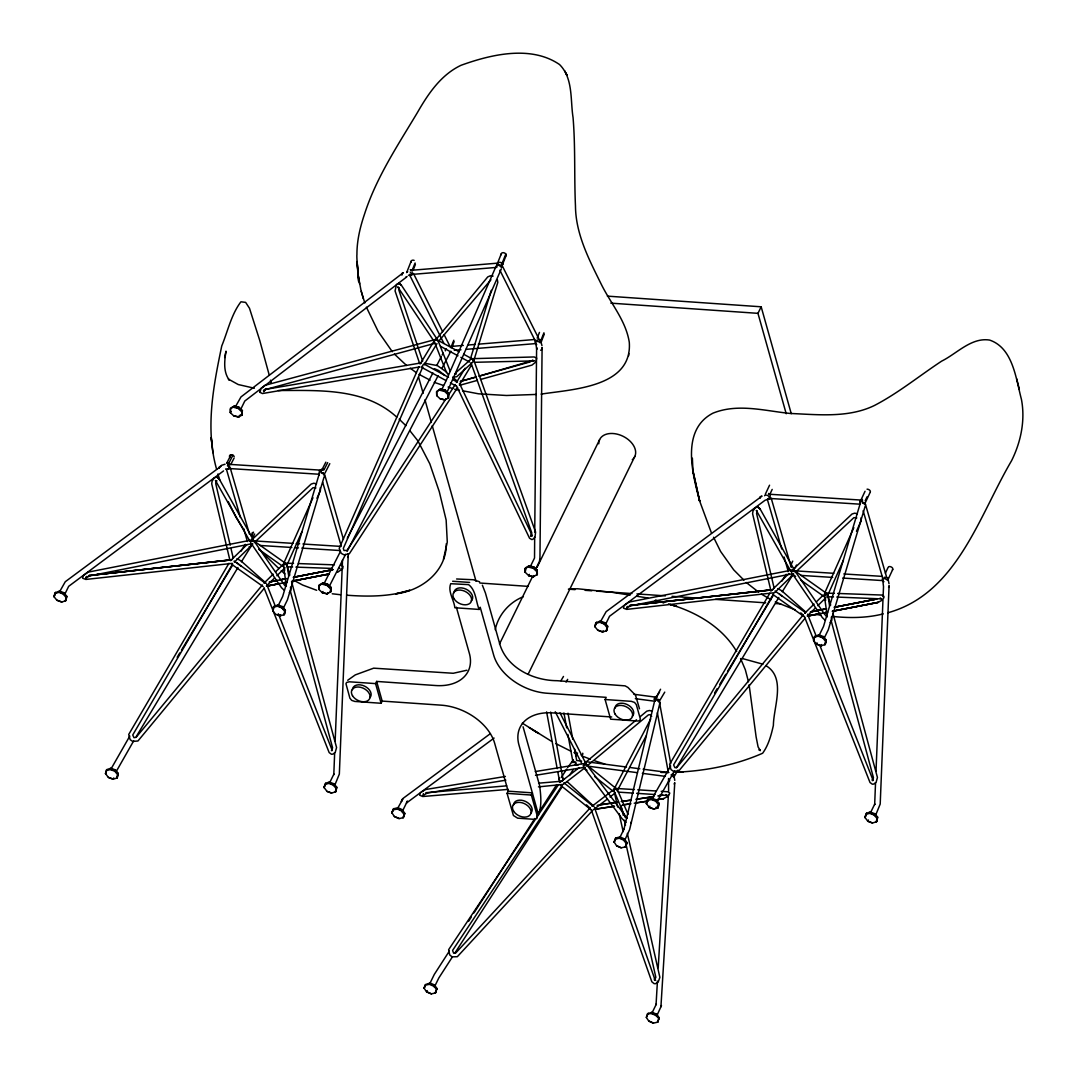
<?xml version="1.0" encoding="UTF-8"?>
<svg xmlns="http://www.w3.org/2000/svg" width="1077" height="1077" viewBox="0 0 1077 1077"><rect width="100%" height="100%" fill="white"/><g stroke="black" fill="none" stroke-linecap="round" stroke-linejoin="round"><path stroke-width="1.5" d="M824.242 595.891L824.915 593.144L834.392 593.346M534.677 537.221L534.529 557.994L530.247 566.744M534.717 532.186L536.615 347.709L536.871 349.244L535.175 341.153L538.688 339.538L540.466 340.13L541.987 345.704M540.641 350.254L541.987 349.379L542.094 347.831L539.954 557.482L539.483 561.305L535.444 569.558M238.569 417.041L241.679 415.251L242.379 410.512L238.932 407.173L234.342 406.016L230.465 408.143L230.411 412.747L233.776 415.91L238.569 417.041L239.067 416.409M241.679 415.251L242.379 410.512M318.94 589.456L319.088 585.04L322.965 582.913L327.543 584.057L330.908 587.207L331.002 591.488L327.193 593.925L322.386 592.794L318.94 589.456L318.846 585.525M448.005 398.14L448.705 393.401L445.259 390.062L440.453 388.932L436.562 391.53L436.737 395.649L440.103 398.8L444.68 399.944L448.476 397.978L448.705 393.401M525.266 572.345L525.414 567.929L529.076 565.815L533.869 566.946L537.235 570.11L537.329 574.378L533.303 576.841L528.713 575.683L525.266 572.345L525.172 568.414M525.953 567.606L525.213 572.035M404.804 813.391L403.35 817.618L399.042 818.641L394.397 816.608L391.893 812.731L393.307 808.854L397.911 807.696L402.327 809.702L404.804 813.391L403.35 817.618M436.966 988.498L435.539 992.9L431.244 993.923L426.6 991.89L424.123 988.201L425.253 984.634L430.113 982.991L434.516 984.984L436.966 988.498L435.121 993.021M627.029 842.658L625.575 846.872L621.039 847.855L616.636 845.862L614.119 841.999L615.532 838.108L619.921 836.923L624.552 838.956L627.029 842.658L625.575 846.872M659.191 1017.765L657.778 1022.154L653.241 1023.15L648.825 1021.158L646.348 1017.455L647.492 1013.888L652.11 1012.218L656.755 1014.251L659.191 1017.765L657.347 1022.275M423.436 793.614L422.817 795.607L427.273 793.035L505.853 780.179M66.814 596.362L65.764 600.724L61.672 602.07L56.946 600.32L54.173 596.9L54.846 593.01L59.491 591.031L63.987 592.754L66.814 596.362L65.764 600.724M118.201 773.353L117.205 777.904L113.112 779.236L108.387 777.5L105.492 773.555L106.529 769.692L110.931 768.197L115.427 769.934L118.201 773.353L117.205 777.904M285.392 610.228L284.341 614.604L280.02 615.923L275.524 614.2L272.75 610.78L273.423 606.876L277.839 604.884L282.564 606.62L285.392 610.228L284.341 614.604M336.778 787.22L335.782 791.77L331.46 793.089L326.964 791.366L324.069 787.422L325.631 783.262L329.279 782.05L334.005 783.8L336.778 787.22L335.782 791.77M607.684 626.302L606.634 630.678L602.541 632.011L597.802 630.274L595.043 626.854L595.716 622.95L600.347 620.971L604.857 622.708L607.684 626.302L606.634 630.678M659.07 803.294L658.074 807.844L653.981 809.177L649.256 807.44L646.362 803.496L647.398 799.632L651.8 798.151L656.297 799.874L659.07 803.294L658.074 807.844M826.261 640.169L825.211 644.544L820.889 645.863L816.393 644.14L813.62 640.721L814.293 636.817L818.708 634.824L823.434 636.574L826.261 640.169L825.211 644.544M877.647 817.16L876.651 821.711L872.33 823.03L867.833 821.307L864.939 817.362L866.5 813.216L870.149 812.004L874.874 813.741L877.647 817.16L876.651 821.711M542.054 349.217L542.094 347.831M334.664 752.944L333.789 774.753L333.937 773.986L329.656 782.723M335.149 741.205L342.513 560.04M347.723 557.428L348.194 556.015L339.336 774.08L334.422 786.089M875.534 782.885L874.659 804.694L874.807 803.927L870.526 812.677M876.018 771.145L882.965 600.051M883.1 596.685L883.517 586.628L882.507 578.241M888.592 587.369L889.063 585.955L880.205 804.021L875.291 816.043M572.856 761.035L575.926 762.287M541.112 394.115C572.25 389.228 632.549 387.41 629.291 342.271C625.858 320.475 610.753 303.526 601.276 284.274C589.132 259.678 575.683 234.126 575.468 206.017C574.135 176.547 575.495 146.984 573.058 117.555C570.245 99.919 573.327 78.217 559.528 64.526C531.042 45.019 491.274 54.348 460.996 65.307C440.83 74.878 428.081 93.968 417.324 112.708C397.776 145.355 376.331 177.476 364.565 214C360.122 227.112 356.85 240.763 356.931 254.67C356.191 257.295 361.078 309.287 357.079 261.523L358.372 276.466M613.836 791.057L614.671 788.364L634.42 789.576M628.685 355.72L628.793 353.539M330.908 587.207L330.302 592.148M537.235 570.11L536.629 575.037M657.441 981.147L656.055 1004.666L656.391 1003.993L652.11 1012.73M658.222 967.711L668.413 794.718M668.615 791.366L668.534 778.523M401.99 273.545L401.883 275.079L402.071 273.383L403.337 272.669L240.992 396.915L235.311 406.958M473.974 361.118L473.113 360.768M402.327 809.702L401.681 811.008L404.158 814.697L402.919 817.726M434.516 984.984L433.883 986.29L436.71 989.507M624.552 838.956L623.92 840.262L626.397 843.951L625.158 846.98M656.755 1014.251L656.108 1015.557L658.949 1018.775M502.138 266.584L502.447 264.242L501.007 262.519L498.772 262.263L496.941 263.771M230.411 412.747L230.37 409.125L234.342 406.016M318.994 586.023L322.965 582.913M436.737 395.649L436.697 392.015L440.453 388.932M525.32 568.912L529.076 565.815M573.368 760.093L573.166 761.439A2.558 1.71 30.7 0 1 573.368 760.093L571.914 762.529A2.558 1.71 30.7 0 1 574.539 762.368L575.118 762.718A2.558 1.71 30.7 0 1 576.289 765.101M654.735 700.09L660.564 689.24M656.189 697.64L656.378 696.294A2.558 1.71 30.7 0 0 656.095 697.142M445.339 349.89L445.286 350.348A2.558 1.764 21.7 0 0 445.38 350.846M412.599 272.723L412.316 274.581L411.131 275.133L409.772 274.245M536.615 817.12C542.539 809.365 540.883 795.701 539.644 785.685L523.072 726.787M661.493 1005.555L660.928 1006.726L674.781 782.669L674.121 784.002M446.322 543.643C446.565 571.524 421.605 590.775 395.757 593.844L409.906 590.263C389.578 596.725 367.971 596.793 346.888 595.204M54.173 596.9L54.967 593.535L58.845 592.337L59.491 591.031M63.987 592.754L63.355 594.06L66.168 597.668L65.32 600.858M105.559 773.892L106.408 770.701L110.285 769.503L110.931 768.197M115.427 769.934L114.795 771.24L117.568 774.659L116.76 778.025M224.676 357.537L226.008 351.156C224.487 360.674 223.087 371.982 229.347 380.127L228.364 379.091L238.246 384.543L254.374 388.218M272.75 610.78L273.545 607.401L277.193 606.189L277.839 604.884M282.564 606.62L281.932 607.926L284.759 611.534L283.897 614.725M324.137 787.758L324.985 784.568L328.647 783.356L329.279 782.05M334.005 783.8L333.372 785.106L336.145 788.526L335.337 791.891M595.043 626.854L595.837 623.475L599.714 622.277L600.347 620.971M604.857 622.708L604.224 624.014L607.038 627.608L606.189 630.799M646.429 803.832L647.277 800.642L651.154 799.457L651.8 798.151M656.297 799.874L655.664 801.18L658.437 804.6L657.63 807.965M813.62 640.721L814.414 637.342L818.062 636.13L818.708 634.824M823.434 636.574L822.801 637.88L825.628 641.475L824.767 644.665M865.006 817.699L865.854 814.508L869.516 813.31L870.149 812.004M874.874 813.741L874.241 815.047L877.015 818.466L876.207 821.845M495.245 629.695C498.193 614.94 509.381 602.178 523.382 596.698M327.825 592.619L327.193 593.925M443.468 559.273L447.278 542.054L446.147 520.07L439.281 491.65L429.804 463.81L417.916 440.883L409.933 430.773M533.936 575.535L533.303 576.841M55.614 592.229L54.106 596.564M273.383 609.474L274.191 606.095M596.47 622.169L594.975 626.504M815.06 636.036L813.552 640.371M654.304 702.312L623.893 829.559L624.35 828.375L619.908 837.435M660.026 702.379L656.862 699.835L660.026 702.379L629.614 829.627L624.391 841.043M827.513 596.079L827.19 593.44L824.592 593.79M391.961 813.095L393.172 809.891L397.278 809.002L403.283 798.232L490.385 733.625M424.123 988.201L425.361 985.172L429.467 984.297L430.113 982.991M614.186 842.349L615.398 839.145L619.275 838.229L619.921 836.923M647.492 1013.888L651.477 1013.524L652.11 1012.218M319.532 472.938L318.98 475.172L319.438 470.73L321.498 469.478L323.679 470.003M613.971 790.545L614.348 789.01L617.013 788.835L628.053 814.32M661.022 1006.537L656.58 1016.325M399.109 287.653L398.894 290.171L422.682 361.145M325.631 783.262L324.069 787.422M647.923 799.336L646.362 803.496M865.652 816.393L866.5 813.216M113.758 777.931L113.112 779.236M280.666 614.617L280.02 615.923M603.174 630.705L602.541 632.011M821.536 644.558L820.889 645.863M654.062 699.552L654.601 697.681L656.741 696.563M319.384 473.409L282.659 596.496L278.216 605.557M324.15 476.774L287.424 599.862L282.982 608.922M860.254 503.363L823.528 626.437L819.085 635.497M322.386 592.794L323.033 591.488M528.713 575.683L529.359 574.378M865.154 506.244L828.28 629.803L824.524 637.49M470.38 359.085L491.274 290.332M250.685 542.377L251.103 541.004L253.58 540.344L284.866 585.632M791.555 572.318L791.972 570.945L794.449 570.285L824.726 614.496L827.298 616.906M347.804 557.267L348.194 556.015M888.673 587.207L889.063 585.955M559.044 779.721L559.542 778.2M562.517 780.879L563.015 779.371M630.826 823.38L631.324 821.872M219.56 466.758L219.089 468.172L219.641 466.597L221.162 466.139L65.28 581.715L59.639 591.69M760.429 496.699L759.958 498.112L760.51 496.537L762.031 496.08L606.149 611.655L600.508 621.631M83.037 575.966L82.7 578.268L85.891 579.439L232.322 563.379M623.906 605.907L623.556 608.222L626.76 609.38L774.417 592.727M605.934 623.623L609.542 616.259L765.114 500.226L770.028 498.651L770.163 494.949L768.588 493.468M393.805 808.585L391.893 812.731M616.044 837.839L614.119 841.999M406.635 272.616L411.185 261.159M415.103 262.976L412.154 270.381A2.558 1.764 21.7 0 1 412.41 270.865M413.043 270.34L415.399 264.417M450.859 347.656L453.807 340.251M451.748 347.615L454.104 341.692M497.332 263.703L501.33 253.687M501.357 254.643A2.558 1.764 21.7 0 1 502.717 252.705A2.558 1.764 21.7 0 1 505.827 254.024L501.263 265.48L501.559 266.921A2.558 1.764 21.7 0 1 501.33 267.325M501.559 266.921L506.123 255.464L505.827 254.024M537.194 338.124L539.469 332.389M539.981 342.755L543.952 332.78M541.3 341.624A2.558 1.764 21.7 0 0 541.004 340.184L541.3 341.624L544.248 334.22M583.155 765.909L583.694 764.576L586.157 764.037L627.191 818.291M238.932 407.173L238.286 408.466L241.746 411.818M327.543 584.057L326.91 585.363L330.262 588.513M445.259 390.062L444.613 391.368L448.072 394.707M533.869 566.946L533.236 568.252L536.588 571.402M764.616 495.743L764.643 495.689A2.558 1.615 25.1 0 1 765.397 495.178M646.348 1017.455L648.233 1013.12M865.046 491.26L859.971 502.138A2.558 1.615 25.1 0 0 860.456 503.524M888.188 567.216L885.402 573.152M422.224 366.409L422.83 364.968M324.19 474.594L324.164 474.661A2.558 1.831 27.2 0 1 323.827 475.011M329.791 463.648L324.85 473.341M422.803 366.974L343.307 548.422L343.98 550.495L346.982 550.414L446.093 398.611M446.268 380.329L496.174 266.006M501.37 268.833L446.834 392.661M418.98 366.732L339.201 548.368L341.247 553.363L344.007 554.843L349.285 553.834L457.563 387.626M283.924 564.873L283.063 564.846L312.963 497.722M824.605 593.265L853.832 527.663M286.778 565.506L301.87 531.876M316.961 498.247L320.394 490.6L320.246 487.787M827.648 595.446L843.426 560.282M856.457 531.244L861.263 520.541L861.115 517.741M765.343 494.195L769.557 485.202M770.324 493.387L772.182 489.402M787.812 571.591L789.212 568.589M790.626 565.6L792.726 561.104M795.095 568.05L796.495 565.048M865.181 500.778L867.052 496.793M865.302 502.703L870.216 492.216M887.771 580.099L892.685 569.612M332.012 750.279L331.46 750.696L332.578 747.761L290.4 591.233M757.198 511.104L756.592 513.527L774.175 588.311M872.882 780.219L872.33 780.637L873.447 777.715L831.323 621.335M64.391 595.056L68.672 586.319L223.558 470.905M230.357 412.451L231.043 411.441M240.508 409.772L244.789 401.034L406.406 277.166M105.492 773.555L106.192 772.586M111.079 768.857L129.805 736.049M115.831 772.222L133.696 740.855M323.921 583.855L340.372 551.599M329.118 586.669L345.569 554.413M441.637 389.847L446.08 380.787M375.577 683.612L349.271 681.795L346.632 682.455L345.959 683.707L349.904 698.206L351.681 700.373L354.804 701.437L381.096 703.268L375.577 683.612L376.64 681.431L435.808 685.537A47.119 31.771 26.1 0 0 469.37 653.416L456.352 607.159M381.096 703.268L382.173 701.087L376.64 681.431M479.13 609.434C475.792 601.572 476.074 590.129 468.576 584.623L450.724 583.707C447.561 591.515 454.117 600.024 454.844 607.751L479.13 609.434L480.207 607.253L493.67 655.099A47.119 31.771 26.1 0 0 547.008 693.238L606.176 697.344L605.099 699.525L610.632 719.18L637.355 721.025A3.958 2.666 26.1 0 0 640.169 718.332L636.305 704.587L634.515 702.419L631.351 701.342L605.099 699.525M402.138 811.829L407.416 801.059L406.446 803.038L494.087 738.068M499.486 644.019L532.603 576.424M537.019 567.404L599.579 439.712M528.12 674.256L634.838 456.419M508.142 791.178L532.442 792.86L531.365 795.055L537.356 816.339L536.938 818.574L534.636 819.355L517.633 818.17L513.419 815.504L507.065 793.359L508.142 791.178L494.68 743.332A47.119 31.771 26.1 0 0 441.341 705.179L382.173 701.087M424.055 987.838L424.755 986.895M786.21 413.743L757.966 313.34L761.17 306.797L607.374 296.135M429.871 983.476L434.314 974.402L449.378 951.031M426.6 991.89L427.232 990.584M434.354 987.071L438.797 978.01L452.044 957.453M435.539 992.9L435.754 991.715M651.948 798.797L670.675 765.989M649.256 807.44L649.889 806.134M656.701 802.163L674.565 770.795M816.393 644.14L817.026 642.834M657.778 1022.154L657.993 1020.969M867.833 821.307L868.466 820.001M226.843 462.948A2.558 1.831 27.2 0 1 228.701 463.406L226.843 462.948L231.057 454.75L232.915 455.208A2.558 1.831 27.2 0 1 234.18 456.567M232.915 455.208L227.476 465.776A2.558 1.831 27.2 0 1 228.862 468.158L228.674 468.603A2.558 1.831 27.2 0 1 226.076 469.141L225.645 468.939M230.72 464.645L234.113 458.035M251.426 536.238L253.526 532.146M251.87 539.442L254.684 533.977M321.108 471.376L325.846 462.168M324.177 469.464A2.558 1.831 27.2 0 0 322.333 469.007L324.177 469.464L327.691 462.625M347.306 538.19L432.887 372.938M436.737 365.493L441.355 356.554M442.135 355.073L443.132 353.162M347.104 551.437L438.083 375.752M441.933 368.307L450.873 351.21M614.563 790.087L613.634 789.966L650.764 718.924M618.05 789.333L646.119 735.954M659.084 701.692L659.299 701.302A2.558 1.71 30.7 0 0 658.639 699.336M228.957 563.271L128.715 734.46L130.155 739.643L132.673 741.434L137.95 740.989L264.269 588.257M232.672 563.917L132.74 734.972L134.006 737.691L136.092 737.341L262.384 584.946M769.826 593.212L669.584 764.401L671.025 769.584L673.542 771.374L678.82 770.93L805.138 618.198M773.542 593.858L673.61 764.912L674.875 767.632L676.962 767.282L803.254 614.886M560.969 680.691L563.486 676.45M566.044 682.091L567.673 679.358M575.872 755.852L577.555 753.025M657.024 696.227L659.541 691.999M659.891 700.319L664.751 692.134M673.96 776.894L678.012 770.082M770.769 591.085L771.469 589.913L640.021 604.318M177.18 657.253L179.765 652.958M181.488 650.091L232.322 565.573M240.938 551.249L245.314 544.329M136.281 736.547L237.936 567.512M241.383 561.777L252.314 544.316M714.603 692.928L717.188 688.634M719.773 684.339L725.804 674.31M727.527 671.442L773.192 595.514M781.808 581.19L786.183 574.27M676.289 767.928L778.806 597.452M782.252 591.717L793.184 574.27M419.384 366.974L262.411 393.536L260.149 392.405L260.836 388.568L264.794 385.364L434.893 339.632L435.512 340.399M420.232 363.851L434.973 339.551M424.069 364.901L436.993 343.59M465.089 368.24L456.46 382.443L457.213 382.025L452.878 379.669M459.354 385.054L471.497 365.036M420.313 792.995L419.707 795.216L422.736 796.509L508.263 789.387M567.646 767.659L568.158 766.864M468.482 921.414L471.214 917.173M473.947 912.946L534.892 818.439M537.625 814.212L556.728 784.594M561.279 777.54L566.731 769.072M454.777 953.226L562.113 786.789M569.396 775.494L573.354 769.503M448.84 394.397L455.261 384.556M562.167 785.443L452.569 950.426L453.646 953.212L455.733 952.97L590.169 807.952M535.256 819.57L448.624 949.712L449.728 954.949L452.098 956.861L457.335 956.699L592.956 810.106M537.113 816.77L558.546 784.594M559.555 782.508L560.363 781.377M568.871 765.909L572.883 760.483M438.272 341.692L490.91 279.805M531.715 360.97L532.671 360.014M83.979 575.01L88.152 572.129L250.874 540.169L252.018 541.058M216.84 480.652L215.723 483.586L230.209 545.218M230.559 560.673L246.889 544.706M252.732 544.195L234.369 562.127L234.18 561.104L264.673 582.684M264.04 583.115L273.208 574.149M275.51 571.9L282.389 565.169M266.369 586.009L274.541 578.026M276.87 575.751L285.042 567.767M624.835 604.951L629.022 602.07L791.73 570.11L792.887 570.998M771.428 590.613L788.929 573.516M775.238 592.067L793.601 574.135M804.896 613.055L814.077 604.089M816.379 601.841L823.259 595.123M807.238 615.95L815.41 607.98M817.739 605.691L825.911 597.708M792.107 570.298L852.028 514.012L854.68 513.177L857.346 513.756M254.347 542.525L313.003 487.719L315.938 487.962M795.203 572.466L853.873 517.66L856.807 517.902M456.002 372.561L470.461 359.624M286.967 565.708L289.807 575.172M827.836 595.648L830.677 605.112M434.664 340.467L437.114 339.551L437.962 340.467L450.173 371.067M583.774 763.903L636.494 719.773M640.344 716.542L646.779 711.17L649.444 710.483L652.043 711.183M586.709 766.218L648.381 714.899L650.454 714.657L651.679 716.407M421.242 792.066L425.698 789.495L505.382 776.45M560.336 782.117L578.914 767.847M564.079 783.8L584.946 767.766L584.367 768.197L586.978 770.297M592.027 806.269L612.894 790.235M594.087 809.244L607.347 799.053M609.999 797.007L615.304 792.941M347.709 680.274L355.275 674.902L373.665 668.171L453.255 673.273L466.88 670.244M860.308 500.67L862.367 499.418M531.971 360.741L479.453 376.008M239.215 415.735L242.325 413.945M289.35 592.525L290.952 590.371L290.453 587.167M830.219 622.466L831.821 620.312L831.323 617.108M405.935 277.072L407.106 276.52M563.177 784.393L538.46 786.87M833.719 610.996L877.957 602.46L881.78 600.414L883.907 597.695L883.921 596.321L881.807 595.043L837.664 593.454M337.545 572.331L342.715 568.683L343.051 566.367L340.938 565.102M877.957 602.46L832.238 611.238M456.594 578.982L473.341 579.749L479.628 581.809M655.839 807.467L658.276 806.673M253.055 540.479L251.237 540.358L311.159 484.071L313.811 483.236L316.49 483.815M792.645 570.823L793.924 570.42M221.364 465.399L225.053 464.214M531.903 535.552L530.557 536.252L531.769 532.819L470.945 362.787M887.919 612.746C956.888 593.656 979.006 516.045 1011.532 460.781C1020.902 441.96 1025.412 420.286 1021.44 399.405C1015.921 378.687 1013.04 348.033 989.628 340.076C971.4 337.155 956.847 353.633 941.675 361.118C919.233 375.9 898.299 393.092 874.376 405.517C848.38 418.118 818.197 414.645 790.262 413.46C764.71 410.902 737.812 403.094 712.934 413.178C680.826 429.777 692.282 473.382 699.646 501.061L693.305 472.466L699.646 501.061M759.823 749.646L758.922 749.902L760.335 750.642L758.087 746.899L756.121 736.91L749.107 684.81M478.982 376.21L530.382 361.845M459.717 385.297L477.394 380.356M480.598 379.467L531.984 365.103L535.956 361.912L536.642 358.062L534.165 356.958L471.968 358.681M585.619 764.145L584.353 764.495L585.134 765.653M434.879 343.321L264.821 389.726L266.409 388.622L263.73 391.705L263.542 390.17M824.363 595.541L825.817 595.406M883.261 613.877C867.066 618.023 850.184 618.171 833.625 616.542M398.463 287.532L397.709 286.886L433.95 341.14M663.217 798.744L668.252 796.24L669.786 793.103L667.875 791.77L661.184 791.326M227.718 469.007L229.159 468.71L229.791 466.974L227.718 463.527M768.588 498.947L770.028 498.651M252.583 543.575L88.274 576.168L89.876 575.549L85.689 578.43L86.335 576.464M793.453 573.529L629.143 606.109L630.745 605.489L626.558 608.37L627.204 606.405M285.567 578.834L269.196 582.038L277.301 580.476M293.765 577.232L333.049 569.558M267.136 586.09L286.792 582.253M291.692 581.297L329.36 573.933L293.025 580.974M826.597 608.788L810.281 611.992L826.463 608.842M834.756 607.186L877.203 598.852M808.006 616.031L827.648 612.194M832.561 611.238L878.415 602.272M280.558 579.843L285.432 578.887M293.577 577.312L332.618 569.733M266.638 586.103L279.832 583.532M286.428 582.253L283.13 582.899L286.294 582.307M834.581 607.266L875.116 599.364L834.136 607.253M820.701 613.473L807.508 616.044L820.607 613.513M823.999 612.84L827.298 612.194M270.34 581.742L276.883 580.476M280.168 579.843L286.724 578.578M293.281 577.312L332.605 569.733M266.638 586.103L279.737 583.572M292.85 581.042L328.902 574.095M811.21 611.682L825.951 608.842M823.892 612.88L827.163 612.248M264.498 389.551L421.551 362.828M535.256 771.563L583.397 763.674L584.609 764.697M535.525 775.319L584.973 767.214M597.129 805.367L618.265 802.096M621.752 801.544L631.284 800.076M636.52 799.242L652.931 796.684M657.845 795.93L662.772 795.163M594.841 809.352L614.536 806.283M622.735 805.017L630.947 803.738M634.232 803.227L647.358 801.18M599.835 804.815L616.259 802.298M621.187 801.544L631.028 800.049M635.955 799.296L654.008 796.536M658.936 795.782L662.22 795.27M594.275 809.285L613.971 806.283M622.398 804.977L630.382 803.765M635.632 802.944L648.435 801.005M231.986 559.703L88.812 575.562L230.599 559.973L94.157 574.93M771.469 589.913L629.682 605.503L772.855 589.644M884.271 577.285L887.785 577.797L889.023 583.734M675.292 772.236C705.125 771.065 735.456 765.222 762.651 753.227C768.547 745.069 771.226 735.093 773.38 725.4C773.596 706.633 786.277 677.918 766.057 665.707M410.956 270.34L497.48 263.165M412.006 274.42L496.726 267.392M463.352 345.421L450.065 346.525L444.128 334.664M468.333 345.003L474.984 344.452M478.309 344.182L534.784 339.497M454.292 350.335L460.956 349.783M465.951 349.365L535.821 343.576M425.832 792.699L506.702 785.847M538.581 783.181L561.79 781.215M284.045 563.204L293.523 563.392M675.414 772.222L683.181 771.913M536.198 394.438L506.486 395.488L478.498 393.805L462.585 390.763M474.903 362.289L534.34 360.903L533.25 360.553M569.383 588.971L577.609 588.769L612.248 592.31L630.112 595.164M660.982 772.438L668.898 772.492M804.654 612.948L805.381 612.948M756.754 511.023L756.296 510.404L790.935 571.456M298.437 563.567L334.395 564.86M287.734 566.825L292.634 567M295.906 567.121L331.878 568.414M826.961 596.712L833.504 596.954M836.775 597.062L881.363 598.893L880.232 597.937M278.431 390.507C318.886 390.547 364.713 387.68 396.767 417.149M454.844 373.907L456.217 373.988L455.059 373.719M769.018 494.222L862.623 500.172M769.745 498.449L859.594 504.157M228.149 464.281L321.754 470.218M228.876 468.508L318.725 474.217M795.566 570.877L833.84 573.314M843.816 573.947L882.09 576.37M800.911 575.401L832.669 577.42M842.685 578.053L882.803 580.597M254.697 540.937L292.971 543.373M296.296 543.575L299.621 543.791M302.947 544.006L341.221 546.429M260.042 545.46L291.8 547.479M295.138 547.681L298.477 547.897M301.829 548.112L340.265 550.549M637.759 789.791L656.162 791.003M618.238 792.12L633.289 793.103M636.642 793.332L655.045 794.53M660.053 794.866L667.121 795.54L666.03 794.516M610.847 303.149L757.966 313.34M479.803 583.02L528.282 586.386M568.4 589.159L575.091 589.631M585.121 590.317L591.798 590.788M596.82 591.138L631.93 593.562M636.938 593.912L665.357 595.877M672.048 596.348L700.467 598.314M715.505 599.364L765.666 602.837M775.696 603.537L780.704 603.874M452.65 581.257L469.653 582.428M611.709 716.986L552.528 712.893A47.119 31.771 26.1 0 0 518.966 745.015L538.54 814.993M507.065 793.359L531.365 795.055M264.511 583.007L266.046 583.142L240.885 560.834L237.021 558.68M493.104 276.089L490.304 275.806L487.733 276.924L435.337 340.292M332.255 593.777L340.44 594.733M828.065 595.446L827.217 593.979M633.963 694.275L656.957 697.304M635.349 698.677L655.287 701.302M581.661 761.129L576.68 760.483L574.579 749.067M584.986 761.574L626.518 767.039M629.843 767.47L639.819 768.79M643.144 769.22L668.063 772.505M574.997 764.468L578.282 764.899M588.15 766.191L637.422 772.68M642.35 773.34L665.357 776.355M816.42 614.482L821.078 615.209M636.615 596.214L647.977 598.031M424.54 363.232L437.275 365.547L446.713 372.144M471.578 358.681L472.87 358.924L473.476 361.495L456.742 376.721L453.161 377.165M454.629 389.228L459.408 390.143M742.201 658.491L762.933 664.199M439.887 389.726L444.895 390.83M233.817 415.789L238.825 416.893M528.497 566.61L533.519 567.727M322.427 592.673L327.435 593.79M439.82 390.237L444.613 391.368M440.143 398.678L444.936 399.809M233.776 406.81L238.569 407.941M528.43 567.121L533.236 568.252M528.753 575.562L533.546 576.693M322.386 583.707L327.179 584.838M233.709 407.321L238.286 408.466M322.319 584.219L326.91 585.363M408.452 275.173L409.098 275.349A2.558 1.764 21.7 0 0 411.427 274.393L411.131 272.952A2.558 1.764 21.7 0 0 410.202 272.118M655.583 600.428L663.634 602.635M668.48 603.955C695.459 611.588 722.182 626.733 736.655 651.558M655.233 600.374L662.947 602.514M670.661 604.655L676.827 606.378L670.419 604.52M656.001 600.347L664.011 602.662M434.435 368.697L438.649 370.528L444.747 375.442M777.89 588.621L781.754 590.775L805.663 611.978M594.666 760.806L604.857 764.064M316.665 590.29L302.704 585.067L293.725 580.247M434.26 382.348L443.509 385.472M448.126 387.047L452.757 388.609M818.17 635.618L823.138 637.382M597.789 630.112L602.757 631.862M869.61 812.798L874.578 814.549M277.301 605.678L282.268 607.441M649.243 807.279L654.197 809.042M56.933 600.172L61.887 601.922M328.754 782.858L333.708 784.608M108.373 777.338L113.327 779.102M795.189 609.838L775.305 601.895M818.062 636.13L822.801 637.88M816.379 643.979L821.105 645.715M599.822 621.766L604.547 623.516M869.516 813.31L874.241 815.047M867.82 821.145L872.545 822.895M277.193 606.189L281.932 607.926M277.085 614.617L280.235 615.775M651.262 798.946L655.987 800.682M58.952 591.825L63.678 593.575M328.647 783.356L333.372 785.106M331.676 792.955L326.964 791.366M110.392 769.005L115.118 770.742M590.344 759.177L582.213 756.067M599.714 622.277L604.224 624.014M651.154 799.457L655.664 801.18M58.845 592.337L63.355 594.06M110.285 769.503L114.795 771.24M619.41 837.731L624.27 839.791M394.357 816.433L399.23 818.493M651.598 1013.013L656.472 1015.072M426.559 991.715L431.433 993.775M573.96 752.54L576.787 753.765M619.275 838.229L623.92 840.262M616.596 845.687L621.241 847.72M397.4 808.504L402.044 810.523M651.477 1013.524L656.108 1015.557M648.798 1020.983L653.429 1023.002M429.602 983.786L434.233 985.818M397.278 809.002L401.681 811.008M429.467 984.297L433.883 986.29M571.133 751.315L555.745 743.574M771.011 599.66L761.304 594.073M419.007 374.365L430.1 380.168M672.371 773.582L673.717 774.309L674.781 780.394M340.049 568.71L339.363 567.996M435.727 339.12L459.246 351.856M463.648 354.252L473.934 359.826M440.587 346.377L457.967 355.787M460.862 357.362L469.559 362.06M423.907 363.972L448.53 377.313M420.999 367.015L445.972 380.544M450.388 382.927L456.258 386.118M551.586 741.339L522.305 723.165M532.28 729.546L538.729 733.477L529.13 727.608M531.284 535.134L532.415 535.875L459.448 383.358M563.029 778.334L564.429 779.236M793.062 569.666L826.705 593.454M792.968 574.566L795.62 576.437M800.925 580.193L823.461 596.146M775.036 591.044L805.542 612.625M773.151 594.679L804.088 616.569M252.193 539.725L287.182 564.469M258.722 549.31L282.591 566.192M237.128 562.988L241.046 566.206M232.282 564.738L263.219 586.628M758.746 592.215L746.226 582.482M406.541 365.466L394.33 354.01M410.229 368.186L416.395 372.736M410.256 269.6L411.845 270.825M584.798 763.337L617.754 789.831M594.814 776.598L613.109 791.299M625.939 822.343L622.102 818.682L583.586 767.039M563.863 782.737L592.606 805.838M560.484 785.227L590.91 809.675M655.705 980.353L654.466 980.164L655.839 977.351L626.114 844.745M215.427 480.463L250.066 541.516M399.163 419.168L405.948 425.711M824.942 620.056L822.37 617.646L792.093 573.435M779.398 593.925L781.915 596.146M284.072 590.115L281.501 587.705L251.224 543.495M452.677 377.233L457.456 381.298M872.208 779.667L873.151 780.475L819.812 645.271M326.883 584.919L328.472 586.319M278.889 568.562L262.546 552.797M281.285 570.689L284.88 573.853M800.776 612.894L803.294 615.129M593.939 806.363L567.242 781.727M448.274 374.513L446.524 372.534L434.448 341.907M586.467 804.856L590.142 808.235M654.237 979.101L655.058 979.922L594.477 807.508M743.951 580.166L733.666 569.8L720.594 551.437L713.566 537.261M392.311 351.721L378.121 331.339L366.395 307.187M436.818 338.757L401.209 284.934L398.8 283.399L396.511 284.503L395.057 290.925L419.68 363.636M243.914 529.803L235.85 517L228.243 501.572M794.072 569.437L760.093 508.923L757.723 507.025L755.139 507.752L752.958 511.171L752.594 513.769L770.782 590.183M253.203 539.496L219.223 478.982L216.854 477.084L214.269 477.811L212.088 481.231L211.725 483.829L229.913 560.242M564.604 70.665L566.933 75.134L565.896 73.128M559.986 712.866L585.726 763.149M555.247 711.749L581.742 763.512M501.545 264.363L539.375 339.861M499.876 270.219L535.484 341.315M413.703 273.948L442.647 331.703M409.825 275.402L443.939 343.482M711.466 533.007L699.094 499.499M456.5 385.903L529.547 538.244L531.863 539.604L533.007 539.173L535 537.086L535.592 532.065L474.015 360.822M482.375 585.201L485.444 593.037L500.091 645.123C507.334 667.646 532.819 680.556 556.957 680.691L625.104 685.861L627.904 687.422L635.538 695.244L639.482 708.774M740.586 658.545L745.338 669.759L748.475 681.768M614.442 791.837L625.414 817.658M807.548 614.2L816.137 635.955M804.344 616.381L870.014 782.508L872.316 784.204L873.77 784.069L876.113 782.306L877.445 777.473L832.871 613.163M266.692 584.259L275.268 606.014M278.337 613.782L332.281 750.534M264.094 587.988L329.145 752.554L331.447 754.263L332.901 754.129L335.243 752.352L336.576 747.532L291.557 581.607M591.165 809.514L651.827 981.766L654.102 983.651L655.678 983.664L658.182 982.062L659.878 977.364L627.339 833.41M359.61 283.924L358.304 276.008L361.078 290.736L364.807 302.96M219.721 479.871L217.944 473.961M865.221 503.484L886.64 577.245M863.135 510.713L882.79 578.43M771.172 498.112L791.299 567.444M767.322 499.284L781.754 549.001M784.083 557.024L788.27 571.456M324.823 475.145L343.442 539.294M322.723 482.375L340.992 545.272M230.303 468.172L249.501 534.273M226.453 469.343L240.427 517.458M243.685 528.686L247.4 541.516M761.17 306.797L791.245 413.662M418.59 377.138L423.14 393.334M424.971 399.809L431.352 422.48M432.254 425.725L476.007 581.176M363.299 298.679L361.253 291.355M824.807 597.143L825.669 600.374M283.884 567.027L284.745 570.258M269.142 374.756L259.786 340.588L249.487 308.264L245.637 302.381L240.938 301.789C231.34 314.309 227.745 331.339 221.754 345.946C213.354 386.239 205.101 428.74 216.612 469.289M1016.675 378.767L1019.327 389.255M270.475 380.168L271.121 382.793M230.963 548.462L233.251 558.196M621.052 805.596L623.273 815.41M624.377 820.324L625.495 825.224M614.375 792.362L617.673 807.09M619.14 813.647L623.179 831.646M472.978 359.449L473.718 360.916L497.816 282.389L497.332 279.616M546.604 711.897L557.199 768.655M557.805 771.899L559.623 781.633M659.514 702.487L670.756 763.687M657.374 712.718L668.157 771.428M567.996 713.189L572.789 739.28M563.944 712.974L566.677 727.864M567.889 734.474L573.058 762.597M550.657 712.072L563.123 779.936M827.85 594.706L829.586 605.907M288.717 575.966L286.98 564.765L284.988 563.069L283.399 565.223L286.374 586.144M824.309 595.352L827.244 616.125M348.154 553.793L348.315 555.005M212.977 452.717L211.213 437.518L212.007 444.424M286.347 564.038L286.469 565.438M259.988 389.968L260.055 391.059M260.069 391.314L260.149 392.405M692.955 470.878L693.036 472.561L692.376 458.183M540.466 340.13L540.492 341.342M536.965 571.066L537.1 574.876M330.639 588.177L330.774 591.987M617 789.36L617.04 790.774M283.345 564.388L283.386 565.95M448.449 394.357L448.476 397.978M242.11 411.468L242.15 415.089M536.709 344.694A2.558 1.764 21.7 0 1 536.184 344.303M535.781 343.859A2.558 1.764 21.7 0 1 535.417 342.876L535.484 342.419A2.558 1.764 21.7 0 1 539.052 341.921M411.226 262.115A2.558 1.764 21.7 0 1 414.16 260.378M407.241 271.902A2.558 1.764 21.7 0 1 407.739 271.687M497.062 266.584A2.558 1.764 21.7 0 1 496.699 265.602L496.766 265.144A2.558 1.764 21.7 0 1 496.995 264.74M497.372 264.417A2.558 1.764 21.7 0 1 497.87 264.215M506.123 255.464A2.558 1.764 21.7 0 1 505.894 255.868M450.146 351.667A2.558 1.764 21.7 0 1 449.54 352.381M445.582 349.487A2.558 1.764 21.7 0 1 446.457 348.961M319.761 472.089A2.558 1.831 27.2 0 1 320.556 471.484M249.177 546.685A2.558 1.831 27.2 0 0 251.156 545.999L251.331 545.554A2.558 1.831 27.2 0 0 251.21 544.531M252.408 534.825A2.558 1.831 27.2 0 1 251.964 533.802M252.18 532.859A2.558 1.831 27.2 0 1 252.503 532.496M229.926 457.429A2.558 1.831 27.2 0 1 231.057 454.75M671.011 774.928A2.558 1.71 30.7 0 1 671.631 775.157L672.196 775.494A2.558 1.71 30.7 0 1 673.34 776.921M582.738 753.213A2.558 1.71 30.7 0 1 581.136 755.058M655.381 701.087A2.558 1.71 30.7 0 1 654.991 700.602M654.924 698.744A2.558 1.71 30.7 0 1 655.287 698.461M656.337 698.259A2.558 1.71 30.7 0 1 656.943 698.354M791.743 574.701A2.558 1.615 25.1 0 1 791.272 575.845M860.133 501.747A2.558 1.615 25.1 0 1 862.664 501.357M867.039 489.173A2.558 1.615 25.1 0 1 870.378 491.826M883.921 581.715A2.558 1.615 25.1 0 1 882.925 580.92M882.615 580.449A2.558 1.615 25.1 0 1 882.44 579.534L882.601 579.143A2.558 1.615 25.1 0 1 885.132 578.753L885.752 579.022A2.558 1.615 25.1 0 1 886.748 579.816M888.969 566.65A2.558 1.615 25.1 0 1 892.146 567.606A2.558 1.615 25.1 0 1 892.375 569.908M769.113 498.139A2.558 1.615 25.1 0 1 767.82 498.732M766.541 495.137A2.558 1.615 25.1 0 1 767.174 495.299L767.78 495.568A2.558 1.615 25.1 0 1 769.274 497.305M454.023 592.727A9.881 6.664 26.1 0 1 466.112 589.186A9.881 6.664 26.1 0 1 471.268 600.912M633.316 458.735A19.521 13.153 26.1 0 1 632.293 459.717M598.758 443.818A19.521 13.153 26.1 0 1 620.783 435.283A19.521 13.153 26.1 0 1 634.178 457.631M615.061 708.087A9.881 6.664 26.1 0 1 627.164 704.533A9.881 6.664 26.1 0 1 632.307 716.259M513.514 805.031A9.881 6.664 26.1 0 1 525.603 801.476A9.881 6.664 26.1 0 1 530.759 813.202M352.462 689.684A9.881 6.664 26.1 0 1 364.565 686.13A9.881 6.664 26.1 0 1 369.707 697.856M883.517 584.663L883.517 584.663M401.802 800.494L401.331 801.476L402.542 798.999L401.802 800.494M669.557 780.556L669.059 781.565L669.557 780.556M476.249 376.923L460.256 381.446L476.182 377.004M663.769 798.636L657.199 799.659L663.769 798.636M499.997 265.252L497.843 264.834L501.505 266.813L499.997 265.252M864.252 503.121L862.152 502.434L865.504 504.803L864.252 503.121M323.383 473.18L321.283 472.493L324.635 474.863L323.383 473.18M400.065 284.193L398.8 283.399L401.209 284.934L400.065 284.193M759.15 508.115L757.723 507.025L760.093 508.923L759.15 508.115M218.281 478.175L216.854 477.084L219.223 478.982L218.281 478.175M502.582 264.35L502.286 262.909A2.558 1.764 21.7 0 1 502.582 264.35M454.023 598.731A9.881 6.664 26.1 0 0 470.191 603.093A9.881 6.664 26.1 0 0 462.639 590.479A9.881 6.664 26.1 0 0 454.023 598.731M615.075 714.078A9.881 6.664 26.1 0 0 631.243 718.44A9.881 6.664 26.1 0 0 623.691 705.825A9.881 6.664 26.1 0 0 615.075 714.078M513.514 811.021A9.881 6.664 26.1 0 0 529.682 815.383A9.881 6.664 26.1 0 0 522.13 802.782A9.881 6.664 26.1 0 0 513.514 811.021M352.475 695.675A9.881 6.664 26.1 0 0 368.644 700.037A9.881 6.664 26.1 0 0 361.091 687.422A9.881 6.664 26.1 0 0 352.475 695.675"/></g></svg>
